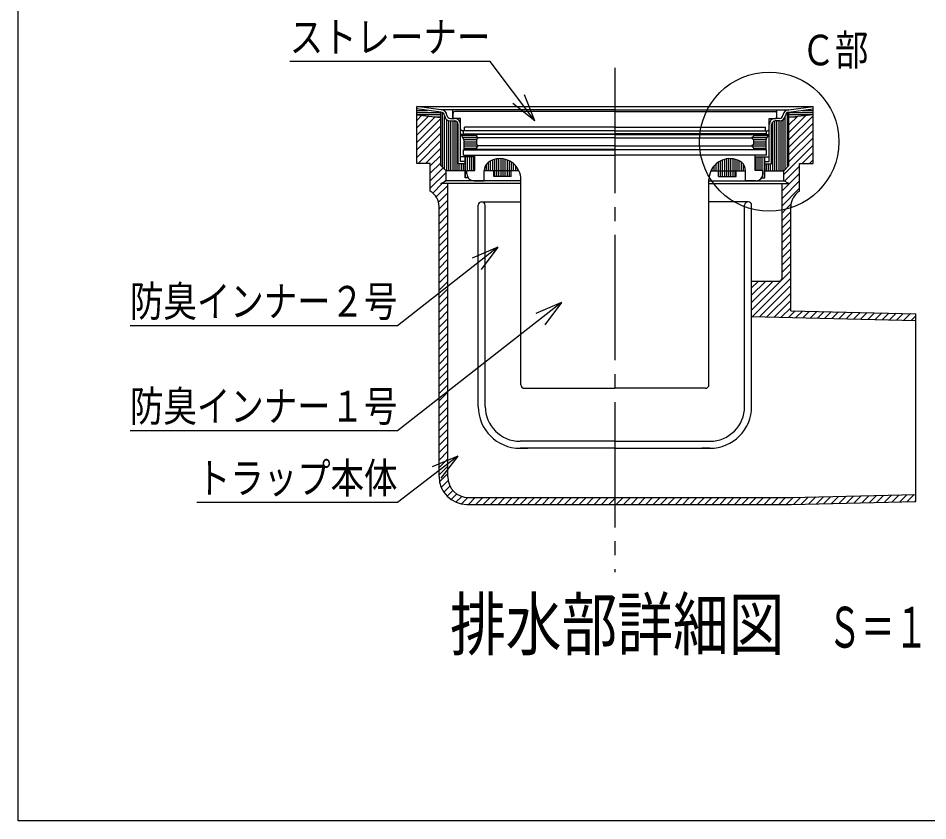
# Model space of a CAD drawing. Units: millimetres, scale not verified, with parts at other scales. Extents: x -1365 to 1365, y -930 to 870.
# Drawn here: x -1365 to -712, y -930 to -354 of the extents above; entities that cross this region are included whole.
import ezdxf
from ezdxf.enums import TextEntityAlignment as Align

# ---------------------------------------------------------------- set-up
doc = ezdxf.new("R2010")
doc.units = ezdxf.units.MM
doc.header["$LTSCALE"] = 10
doc.linetypes.add('CHAIN2', pattern=[12, 9, -1, 1, -1])
for name, color, linetype in [('0-7_枠細線', 5, 'Continuous'), ('0-8_枠中線', 5, 'Continuous'), ('0-E_極細4', 6, 'Continuous'), ('1-1_寸法4', 7, 'Continuous')]:
    doc.layers.add(name, color=color, linetype=linetype)
doc.styles.add('ＭＳ ゴシック', font='')
doc.styles.get('ＭＳ ゴシック').set_extended_font_data('MS Gothic')

msp = doc.modelspace()

# ---------------------------------------------------------------- linework, layer by layer
at = {"layer": '0-8_枠中線'}
msp.add_lwpolyline([(-1365, -930), (-1365, 870), (1365, 870), (1365, -930)], close=True, dxfattribs=at)
at = {"layer": '0-E_極細4', "linetype": 'CHAIN2'}
msp.add_line((-936.66, -389.28), (-936.66, -751.49), dxfattribs=at)
at = {"layer": '0-E_極細4'}
for p, q in [((-1061.6, -419.4), (-1078.91, -416.93)), ((-1078.91, -418.67), (-1078.91, -416.93)), ((-1078.91, -416.93), (-794.41, -416.93)), ((-1078.91, -456.53), (-1078.91, -416.97)), ((-811.71, -419.4), (-794.41, -416.93)), ((-794.41, -418.67), (-794.41, -416.93)), ((-794.41, -456.53), (-794.41, -416.97)), ((-1061.6, -421.17), (-1078.91, -418.7)), ((-1078.91, -419.82), (-1071.09, -419.82)), ((-1078.91, -421.32), (-1061.6, -421.32)), ((-1078.91, -422.82), (-1061.6, -422.82)), ((-1078.91, -422.92), (-1061.6, -424.92)), ((-1078.91, -427.02), (-1075.22, -423.34)), ((-1078.91, -432.33), (-1070.47, -423.89)), ((-1066.81, -424.32), (-1061.6, -424.32)), ((-936.66, -419.4), (-1061.6, -419.4)), ((-1061.6, -459.45), (-1061.6, -421.15)), ((-1060.38, -460.68), (-1060.38, -421.45)), ((-1058.88, -462.18), (-1058.88, -424.19)), ((-1052.91, -425.65), (-1052.91, -419.4)), ((-1052.78, -425.15), (-1052.78, -421.9)), ((-936.66, -420.65), (-1051.53, -420.65)), ((-936.66, -419.4), (-811.71, -419.4)), ((-936.66, -420.65), (-821.78, -420.65)), ((-820.53, -425.15), (-820.53, -421.9)), ((-820.41, -425.65), (-820.41, -419.4)), ((-814.38, -462.12), (-814.38, -423.95)), ((-812.88, -460.62), (-812.88, -421.42)), ((-811.71, -421.17), (-794.41, -418.7)), ((-811.71, -459.45), (-811.71, -421.15)), ((-811.71, -421.32), (-794.41, -421.32)), ((-811.71, -422.82), (-794.41, -422.82)), ((-794.41, -422.92), (-811.71, -424.92)), ((-811.71, -435.6), (-799.63, -423.52)), ((-811.71, -440.9), (-794.41, -423.6)), ((-811.71, -430.29), (-805.63, -424.21)), ((-811.71, -424.32), (-806.51, -424.32)), ((-802.22, -419.82), (-794.41, -419.82)), ((-1078.91, -437.63), (-1065.72, -424.44)), ((-1078.91, -442.93), (-1061.6, -425.63)), ((-1078.91, -448.24), (-1061.6, -430.93)), ((-1057.38, -463.15), (-1057.38, -426.5)), ((-1055.88, -463.15), (-1055.88, -427.25)), ((-1054.76, -425.65), (-1051.78, -425.65)), ((-1054.76, -427.4), (-1051.78, -427.4)), ((-1054.38, -463.15), (-1054.38, -427.4)), ((-1052.88, -463.15), (-1052.88, -427.4)), ((-1047.41, -425.65), (-1052.28, -425.65)), ((-1051.38, -463.15), (-1051.38, -427.43)), ((-1049.88, -463.15), (-1049.88, -428.21)), ((-1049.16, -458.15), (-1049.16, -430.02)), ((-1047.41, -433.15), (-1047.41, -425.65)), ((-1047.41, -456.4), (-1047.41, -430.02)), ((-825.91, -425.65), (-821.03, -425.65)), ((-825.91, -433.15), (-825.91, -425.65)), ((-825.91, -456.4), (-825.91, -430.02)), ((-824.16, -458.15), (-824.16, -430.02)), ((-823.38, -463.15), (-823.38, -428.16)), ((-821.88, -463.15), (-821.88, -427.42)), ((-818.55, -425.65), (-821.53, -425.65)), ((-818.55, -427.4), (-821.53, -427.4)), ((-820.38, -463.15), (-820.38, -427.4)), ((-818.88, -463.15), (-818.88, -427.4)), ((-817.38, -463.15), (-817.38, -427.23)), ((-815.88, -463.15), (-815.88, -426.45)), ((-811.71, -424.99), (-811.62, -424.91)), ((-811.71, -446.2), (-794.41, -428.9)), ((-1078.91, -453.54), (-1061.6, -436.24)), ((-936.66, -437.13), (-1047.03, -437.13)), ((-1045.03, -440.88), (-1047.03, -437.13)), ((-937.16, -434.4), (-1046.16, -434.4)), ((-1045.41, -436.65), (-1045.41, -434.4)), ((-1045.41, -436.65), (-936.66, -436.65)), ((-1044.66, -434.4), (-1044.66, -431.9)), ((-937.16, -431.9), (-1044.66, -431.9)), ((-1036.03, -437.13), (-1036.03, -438.38)), ((-827.91, -436.65), (-936.66, -436.65)), ((-936.66, -437.13), (-826.28, -437.13)), ((-936.16, -431.9), (-828.66, -431.9)), ((-936.16, -434.4), (-827.16, -434.4)), ((-837.28, -437.13), (-837.28, -438.38)), ((-828.66, -434.4), (-828.66, -431.9)), ((-828.28, -440.88), (-826.28, -437.13)), ((-827.91, -436.65), (-827.91, -434.4)), ((-811.71, -451.51), (-794.41, -434.21)), ((-1077.98, -457.92), (-1061.6, -441.54)), ((-1046.67, -437.82), (-1036.03, -437.82)), ((-1045.87, -439.32), (-1035.1, -439.32)), ((-1045.07, -440.82), (-1035.96, -440.82)), ((-1045.03, -440.88), (-1045.03, -447.88)), ((-1045.03, -442.32), (-1036.03, -442.32)), ((-1045.03, -443.82), (-1036.03, -443.82)), ((-1036.03, -440.88), (-1036.03, -444.13)), ((-936.66, -439.63), (-1034.78, -439.63)), ((-936.66, -439.63), (-838.53, -439.63)), ((-838.21, -439.32), (-827.44, -439.32)), ((-837.35, -440.82), (-828.24, -440.82)), ((-837.28, -437.82), (-826.64, -437.82)), ((-837.28, -440.88), (-837.28, -444.13)), ((-837.28, -442.32), (-828.28, -442.32)), ((-837.28, -443.82), (-828.28, -443.82)), ((-828.28, -440.88), (-828.28, -447.88)), ((-811.71, -456.81), (-794.41, -439.51)), ((-1072.68, -457.92), (-1061.6, -446.84)), ((-1045.03, -445.32), (-1034.85, -445.32)), ((-1045.03, -446.82), (-1036.03, -446.82)), ((-936.66, -447.88), (-1045.03, -447.88)), ((-1034.78, -445.38), (-1036.03, -444.13)), ((-1036.03, -446.63), (-1034.78, -445.38)), ((-1036.03, -446.63), (-1036.03, -447.88)), ((-936.66, -445.38), (-1034.78, -445.38)), ((-936.66, -445.38), (-838.53, -445.38)), ((-936.66, -447.88), (-828.28, -447.88)), ((-838.53, -445.38), (-837.28, -444.13)), ((-837.28, -446.63), (-838.53, -445.38)), ((-838.46, -445.32), (-828.28, -445.32)), ((-837.28, -446.63), (-837.28, -447.88)), ((-837.28, -446.82), (-828.28, -446.82)), ((-815.41, -465.81), (-794.41, -444.81)), ((-802.21, -457.92), (-794.41, -450.12)), ((-1078.91, -457.92), (-1078.91, -456.53)), ((-1069.16, -459.7), (-1061.6, -452.15)), ((-1037.28, -453.15), (-1047.41, -453.15)), ((-1044.16, -456.4), (-1047.41, -456.4)), ((-1045.41, -451.9), (-1037.28, -451.9)), ((-1044.16, -468.15), (-1044.16, -453.15)), ((-1043.88, -468.15), (-1043.88, -453.15)), ((-1042.38, -462.9), (-1042.38, -453.15)), ((-1040.88, -462.9), (-1040.88, -453.15)), ((-1039.38, -462.9), (-1039.38, -453.15)), ((-1037.88, -462.9), (-1037.88, -453.15)), ((-1037.28, -451.9), (-936.66, -451.9)), ((-1037.28, -462.9), (-1037.28, -451.9)), ((-1027.38, -463.15), (-1027.38, -456.92)), ((-1025.88, -463.15), (-1025.88, -456.05)), ((-1024.38, -463.15), (-1024.38, -455.4)), ((-1022.88, -463.15), (-1022.88, -454.93)), ((-1021.38, -463.15), (-1021.38, -454.63)), ((-1019.88, -463.15), (-1019.88, -454.48)), ((-1018.38, -463.15), (-1018.38, -454.48)), ((-1016.88, -463.15), (-1016.88, -454.64)), ((-1015.38, -463.15), (-1015.38, -454.94)), ((-1013.88, -463.15), (-1013.88, -455.42)), ((-1012.38, -463.15), (-1012.38, -456.08)), ((-1010.88, -463.15), (-1010.88, -456.95)), ((-836.03, -451.9), (-936.66, -451.9)), ((-862.38, -463.15), (-862.38, -456.92)), ((-860.88, -463.15), (-860.88, -456.05)), ((-859.38, -463.15), (-859.38, -455.4)), ((-857.88, -463.15), (-857.88, -454.93)), ((-856.38, -463.15), (-856.38, -454.63)), ((-854.88, -463.15), (-854.88, -454.48)), ((-853.38, -463.15), (-853.38, -454.48)), ((-851.88, -463.15), (-851.88, -454.64)), ((-850.38, -463.15), (-850.38, -454.94)), ((-848.88, -463.15), (-848.88, -455.42)), ((-847.38, -463.15), (-847.38, -456.08)), ((-845.88, -463.15), (-845.88, -456.95)), ((-836.03, -462.9), (-836.03, -451.9)), ((-827.91, -451.9), (-836.03, -451.9)), ((-836.03, -453.15), (-825.91, -453.15)), ((-835.38, -462.9), (-835.38, -453.15)), ((-833.88, -462.9), (-833.88, -453.15)), ((-832.38, -462.9), (-832.38, -453.15)), ((-830.88, -462.9), (-830.88, -453.15)), ((-829.38, -468.15), (-829.38, -453.15)), ((-829.16, -468.15), (-829.16, -453.15)), ((-829.16, -456.4), (-825.91, -456.4)), ((-796.9, -457.92), (-794.41, -455.42)), ((-794.41, -457.92), (-794.41, -456.53)), ((-1069.16, -457.92), (-1078.91, -457.92)), ((-1069.16, -465), (-1061.6, -457.45)), ((-1069.16, -477.92), (-1069.16, -457.92)), ((-1069.16, -470.31), (-1059.95, -461.1)), ((-1061.6, -459.45), (-1057.91, -463.15)), ((-1057.91, -470.42), (-1057.91, -463.15)), ((-1044.16, -463.15), (-1057.91, -463.15)), ((-1044.16, -458.15), (-1049.16, -458.15)), ((-1048.38, -463.15), (-1048.38, -458.15)), ((-1046.88, -463.15), (-1046.88, -458.15)), ((-1045.38, -463.15), (-1045.38, -458.15)), ((-1042.91, -462.9), (-1037.28, -462.9)), ((-1042.91, -465.4), (-1042.91, -462.9)), ((-1030.41, -470.4), (-1030.41, -463.15)), ((-1005.55, -463.15), (-1030.41, -463.15)), ((-1030.38, -463.15), (-1030.38, -462.26)), ((-1028.88, -463.15), (-1028.88, -458.36)), ((-1023.62, -467.4), (-1023.62, -463.15)), ((-1022.88, -467.4), (-1022.88, -463.15)), ((-1021.38, -467.4), (-1021.38, -463.15)), ((-1019.88, -467.4), (-1019.88, -463.15)), ((-1018.38, -467.4), (-1018.38, -463.15)), ((-1016.88, -467.4), (-1016.88, -463.15)), ((-1015.38, -467.4), (-1015.38, -463.15)), ((-1013.88, -467.4), (-1013.88, -463.15)), ((-1012.38, -467.4), (-1012.38, -463.15)), ((-1011.12, -467.4), (-1011.12, -463.15)), ((-1009.38, -463.15), (-1009.38, -458.09)), ((-1007.88, -463.15), (-1007.88, -459.57)), ((-1006.38, -463.15), (-1006.38, -461.6)), ((-867.76, -463.15), (-842.91, -463.15)), ((-866.88, -463.15), (-866.88, -461.52)), ((-865.38, -463.15), (-865.38, -459.51)), ((-863.88, -463.15), (-863.88, -458.04)), ((-862.19, -467.4), (-862.19, -463.15)), ((-860.88, -467.4), (-860.88, -463.15)), ((-859.38, -467.4), (-859.38, -463.15)), ((-857.88, -467.4), (-857.88, -463.15)), ((-856.38, -467.4), (-856.38, -463.15)), ((-854.88, -467.4), (-854.88, -463.15)), ((-853.38, -467.4), (-853.38, -463.15)), ((-851.88, -467.4), (-851.88, -463.15)), ((-850.38, -467.4), (-850.38, -463.15)), ((-849.69, -467.4), (-849.69, -463.15)), ((-844.38, -463.15), (-844.38, -458.43)), ((-842.91, -470.4), (-842.91, -463.15)), ((-830.41, -462.9), (-836.03, -462.9)), ((-830.41, -465.4), (-830.41, -462.9)), ((-829.16, -458.15), (-824.16, -458.15)), ((-829.16, -463.15), (-815.41, -463.15)), ((-827.88, -463.15), (-827.88, -458.15)), ((-826.38, -463.15), (-826.38, -458.15)), ((-824.88, -463.15), (-824.88, -458.15)), ((-811.71, -459.45), (-815.41, -463.15)), ((-815.41, -470.42), (-815.41, -463.15)), ((-814.95, -470.66), (-804.16, -459.87)), ((-804.16, -477.92), (-804.16, -457.92)), ((-804.16, -457.92), (-794.41, -457.92)), ((-1069.16, -475.61), (-1057.91, -464.36)), ((-1059.55, -471.3), (-1057.91, -469.66)), ((-1042.08, -468.15), (-1044.16, -468.15)), ((-1042.38, -468.15), (-1042.38, -467.63)), ((-1011.12, -467.4), (-1023.62, -467.4)), ((-1004.16, -616.9), (-1004.16, -469.46)), ((-1004.16, -473.16), (-1004.16, -469.46)), ((-869.16, -616.9), (-869.16, -469.46)), ((-869.16, -473.16), (-869.16, -469.46)), ((-862.19, -467.4), (-849.69, -467.4)), ((-831.23, -468.15), (-829.16, -468.15)), ((-830.88, -468.15), (-830.88, -467.52)), ((-816.66, -477.67), (-804.16, -465.17)), ((-1067.39, -479.15), (-1060.66, -472.42)), ((-1064.9, -481.96), (-1056.66, -473.72)), ((-1061.6, -472.42), (-1057.91, -470.42)), ((-1004.16, -472.42), (-1061.6, -472.42)), ((-1004.16, -470.42), (-1057.91, -470.42)), ((-1056.66, -540.11), (-1056.66, -472.42)), ((-1037.91, -470.4), (-1030.41, -470.4)), ((-869.16, -470.42), (-815.41, -470.42)), ((-869.16, -472.42), (-811.71, -472.42)), ((-835.41, -470.4), (-842.91, -470.4)), ((-816.66, -482.97), (-804.16, -470.47)), ((-816.66, -540.11), (-816.66, -472.42)), ((-816.66, -488.28), (-804.16, -475.78)), ((-811.71, -472.42), (-815.41, -470.42)), ((-1063.29, -485.66), (-1056.66, -479.02)), ((-1062.91, -490.57), (-1056.66, -484.32)), ((-1062.91, -682.78), (-1062.91, -488.74)), ((-1062.91, -495.88), (-1056.66, -489.63)), ((-1034.78, -632.42), (-1034.78, -487.92)), ((-1032.28, -485.42), (-1004.16, -485.42)), ((-1029.78, -632.42), (-1029.78, -487.92)), ((-841.03, -485.42), (-869.16, -485.42)), ((-843.53, -632.42), (-843.53, -487.92)), ((-838.53, -632.42), (-838.53, -487.92)), ((-810.41, -563.67), (-810.41, -488.74)), ((-1062.91, -501.18), (-1056.66, -494.93)), ((-816.66, -498.88), (-810.41, -492.63)), ((-1062.91, -506.48), (-1056.66, -500.23)), ((-816.66, -504.18), (-810.41, -497.93)), ((-1062.91, -511.79), (-1056.66, -505.54)), ((-816.66, -509.49), (-810.41, -503.24)), ((-816.66, -514.79), (-810.41, -508.54)), ((-1062.91, -517.09), (-1056.66, -510.84)), ((-816.66, -520.09), (-810.41, -513.84)), ((-1062.91, -522.39), (-1056.66, -516.14)), ((-1062.91, -527.7), (-1056.66, -521.45)), ((-816.66, -525.4), (-810.41, -519.15)), ((-1062.91, -533), (-1056.66, -526.75)), ((-816.66, -530.7), (-810.41, -524.45)), ((-1062.91, -538.3), (-1056.66, -532.05)), ((-838.53, -563.18), (-810.41, -535.06)), ((-816.66, -536), (-810.41, -529.75)), ((-1062.91, -543.61), (-1056.66, -537.36)), ((-1056.66, -682.88), (-1056.66, -540.11)), ((-837.94, -567.89), (-810.41, -540.36)), ((-1062.91, -548.91), (-1056.66, -542.66)), ((-1062.91, -554.21), (-1056.66, -547.96)), ((-818.84, -542.59), (-838.53, -542.59)), ((-838.53, -557.88), (-823.24, -542.59)), ((-838.53, -552.58), (-828.55, -542.59)), ((-838.53, -547.27), (-833.85, -542.59)), ((-832.76, -568.02), (-810.41, -545.66)), ((-1062.91, -559.52), (-1056.66, -553.27)), ((-827.59, -568.15), (-810.41, -550.97)), ((-1062.91, -564.82), (-1056.66, -558.57)), ((-822.41, -568.28), (-810.41, -556.27)), ((-1062.91, -570.12), (-1056.66, -563.87)), ((-1034.78, -632.42), (-1034.78, -564.92)), ((-838.53, -632.42), (-838.53, -564.92)), ((-838.53, -567.88), (-720.69, -570.78)), ((-817.23, -568.4), (-810.41, -561.57)), ((-812.06, -568.53), (-807.28, -563.75)), ((-810.41, -563.67), (-720.69, -565.88)), ((-806.88, -568.66), (-802.1, -563.88)), ((-801.71, -568.79), (-796.93, -564)), ((-796.53, -568.91), (-791.75, -564.13)), ((-791.36, -569.04), (-786.57, -564.26)), ((-786.18, -569.17), (-781.4, -564.39)), ((-781, -569.3), (-776.22, -564.51)), ((-775.83, -569.42), (-771.05, -564.64)), ((-770.65, -569.55), (-765.87, -564.77)), ((-765.48, -569.68), (-760.7, -564.9)), ((-760.3, -569.81), (-755.52, -565.03)), ((-755.13, -569.93), (-750.34, -565.15)), ((-749.95, -570.06), (-745.17, -565.28)), ((-744.78, -570.19), (-739.99, -565.41)), ((-739.6, -570.32), (-734.82, -565.54)), ((-734.42, -570.44), (-729.64, -565.66)), ((-729.25, -570.57), (-724.47, -565.79)), ((-724.07, -570.7), (-720.69, -567.32)), ((-1062.91, -575.43), (-1056.66, -569.18)), ((-1062.91, -580.73), (-1056.66, -574.48)), ((-1062.91, -586.03), (-1056.66, -579.78)), ((-1062.91, -591.34), (-1056.66, -585.09)), ((-1062.91, -596.64), (-1056.66, -590.39)), ((-1062.91, -601.94), (-1056.66, -595.69)), ((-1062.91, -607.25), (-1056.66, -601)), ((-1062.91, -612.55), (-1056.66, -606.3)), ((-1062.91, -617.85), (-1056.66, -611.6)), ((-1062.91, -623.16), (-1056.66, -616.91)), ((-1001.66, -619.4), (-936.66, -619.4)), ((-871.66, -619.4), (-936.66, -619.4)), ((-1062.91, -628.46), (-1056.66, -622.21)), ((-1062.91, -633.76), (-1056.66, -627.51)), ((-1062.91, -639.07), (-1056.66, -632.82)), ((-1062.91, -644.37), (-1056.66, -638.12)), ((-1062.91, -649.67), (-1056.66, -643.42)), ((-1062.91, -654.98), (-1056.66, -648.73)), ((-1062.91, -660.28), (-1056.66, -654.03)), ((-1062.91, -665.58), (-1056.66, -659.33)), ((-936.66, -657.42), (-1004.78, -657.42)), ((-936.66, -657.42), (-868.53, -657.42)), ((-1062.91, -670.89), (-1056.66, -664.64)), ((-1004.78, -662.42), (-999.16, -662.42)), ((-868.53, -662.42), (-874.16, -662.42)), ((-1062.91, -676.19), (-1056.66, -669.94)), ((-1062.91, -681.49), (-1056.66, -675.24)), ((-1062.57, -686.46), (-1056.66, -680.55)), ((-1061.34, -690.53), (-1056.41, -685.6)), ((-1059.48, -693.98), (-1055.08, -689.58)), ((-1057.09, -696.89), (-1052.95, -692.75)), ((-1054.19, -699.29), (-1050.15, -695.25)), ((-1050.77, -701.17), (-1046.63, -697.04)), ((-1046.71, -702.42), (-1042.17, -697.88)), ((-1041.77, -702.78), (-1036.87, -697.88)), ((-1041.66, -697.88), (-810.08, -697.88)), ((-1036.47, -702.78), (-1031.57, -697.88)), ((-1031.16, -702.78), (-1026.27, -697.88)), ((-1025.86, -702.78), (-1020.96, -697.88)), ((-1020.56, -702.78), (-1015.66, -697.88)), ((-1015.25, -702.78), (-1010.36, -697.88)), ((-1009.95, -702.78), (-1005.05, -697.88)), ((-1004.65, -702.78), (-999.75, -697.88)), ((-999.34, -702.78), (-994.45, -697.88)), ((-994.04, -702.78), (-989.14, -697.88)), ((-988.74, -702.78), (-983.84, -697.88)), ((-983.43, -702.78), (-978.54, -697.88)), ((-978.13, -702.78), (-973.23, -697.88)), ((-972.83, -702.78), (-967.93, -697.88)), ((-967.52, -702.78), (-962.63, -697.88)), ((-962.22, -702.78), (-957.32, -697.88)), ((-956.92, -702.78), (-952.02, -697.88)), ((-951.61, -702.78), (-946.72, -697.88)), ((-946.31, -702.78), (-941.41, -697.88)), ((-941.01, -702.78), (-936.66, -698.43)), ((-936.66, -698.43), (-936.11, -697.88)), ((-935.7, -702.78), (-930.81, -697.88)), ((-930.4, -702.78), (-925.5, -697.88)), ((-925.1, -702.78), (-920.2, -697.88)), ((-919.79, -702.78), (-914.9, -697.88)), ((-914.49, -702.78), (-909.59, -697.88)), ((-909.19, -702.78), (-904.29, -697.88)), ((-903.88, -702.78), (-898.99, -697.88)), ((-898.58, -702.78), (-893.68, -697.88)), ((-893.28, -702.78), (-888.38, -697.88)), ((-887.97, -702.78), (-883.08, -697.88)), ((-882.67, -702.78), (-877.77, -697.88)), ((-877.37, -702.78), (-872.47, -697.88)), ((-872.06, -702.78), (-867.17, -697.88)), ((-866.76, -702.78), (-861.86, -697.88)), ((-861.46, -702.78), (-856.56, -697.88)), ((-856.15, -702.78), (-851.26, -697.88)), ((-850.85, -702.78), (-845.95, -697.88)), ((-845.55, -702.78), (-840.65, -697.88)), ((-840.24, -702.78), (-835.35, -697.88)), ((-834.94, -702.78), (-830.04, -697.88)), ((-829.64, -702.78), (-824.74, -697.88)), ((-824.33, -702.78), (-819.44, -697.88)), ((-819.03, -702.78), (-814.13, -697.88)), ((-813.73, -702.78), (-808.8, -697.85)), ((-810.2, -697.89), (-720.69, -695.68)), ((-808.38, -702.74), (-803.36, -697.72)), ((-802.95, -702.61), (-797.92, -697.58)), ((-797.51, -702.47), (-792.48, -697.45)), ((-792.07, -702.34), (-787.05, -697.31)), ((-786.63, -702.2), (-781.61, -697.18)), ((-781.2, -702.07), (-776.17, -697.05)), ((-775.76, -701.94), (-770.74, -696.91)), ((-770.32, -701.8), (-765.3, -696.78)), ((-764.88, -701.67), (-759.86, -696.64)), ((-759.45, -701.53), (-754.42, -696.51)), ((-754.01, -701.4), (-748.99, -696.38)), ((-748.57, -701.27), (-743.55, -696.24)), ((-743.13, -701.13), (-738.11, -696.11)), ((-737.7, -701), (-732.67, -695.97)), ((-732.26, -700.86), (-727.24, -695.84)), ((-726.82, -700.73), (-721.8, -695.71)), ((-1042.91, -702.78), (-810.08, -702.78)), ((-721.38, -700.59), (-720.69, -699.9))]:
    msp.add_line(p, q, dxfattribs=at)
for points in [[(-1036.03, -440.88), (-1034.78, -439.63), (-1036.03, -438.38)], [(-837.28, -440.88), (-838.53, -439.63), (-837.28, -438.38)], [(-1045.41, -451.9), (-1045.41, -448.15), (-936.66, -448.15)], [(-827.91, -451.9), (-827.91, -448.15), (-936.66, -448.15)], [(-816.66, -493.58), (-813.91, -490.84), (-810.32, -487.24)], [(-810.08, -702.78), (-720.69, -700.58), (-720.69, -565.88)], [(-936.66, -662.42), (-938.98, -662.42), (-1004.78, -662.42)], [(-936.66, -662.42), (-934.33, -662.42), (-868.53, -662.42)]]:
    msp.add_lwpolyline(points, dxfattribs=at)
for centre, radius, start, end in [((-1061.6, -423.77), 4.38, 4.15099, 90), ((-1061.6, -423.77), 2.62, 4.15099, 90), ((-1054.76, -423.15), 4.25, 183.35089, 270), ((-1054.76, -423.15), 2.5, 183.35089, 270), ((-1051.53, -421.9), 1.25, 155.94545, 180), ((-1051.53, -421.9), 1.25, 90, 155.94545), ((-821.78, -421.9), 1.25, 24.05455, 90), ((-821.78, -421.9), 1.25, 0, 24.05455), ((-818.55, -423.15), 2.5, 270, 356.64911), ((-818.55, -423.15), 4.25, 270, 356.64911), ((-811.71, -423.77), 4.38, 90, 175.84901), ((-811.71, -423.77), 2.62, 90, 175.84901), ((-1052.28, -425.15), 0.5, 180, 270), ((-1051.78, -430.02), 4.38, 0, 90), ((-1051.78, -430.02), 2.62, 0, 90), ((-821.53, -430.02), 4.38, 90, 180), ((-821.53, -430.02), 2.62, 90, 180), ((-821.03, -425.15), 0.5, 270, 360), ((-1046.16, -433.15), 1.25, 180, 270), ((-827.16, -433.15), 1.25, 270, 360), ((-1019.16, -469.46), 15, 24.88695, 124.83371), ((-854.16, -469.46), 15, 55.16629, 155.11305), ((-1022.91, -462.9), 7.5, 129.9705, 181.9251), ((-1019.16, -469.46), 15, 0, 24.88695), ((-854.16, -469.46), 15, 155.11305, 180), ((-850.41, -462.9), 7.5, 358.0749, 50.0295), ((-1037.91, -465.4), 5, 180, 270), ((-835.41, -465.4), 5, 270, 360), ((-1075.41, -488.74), 12.5, 0, 60), ((-797.91, -488.74), 12.5, 120, 180), ((-1032.28, -487.92), 2.5, 90, 180), ((-1032.28, -487.92), 2.5, 0, 90), ((-841.03, -487.92), 2.5, 90, 180), ((-841.03, -487.92), 2.5, 0, 90), ((-819.16, -540.11), 2.5, 277.18076, 360), ((-1001.66, -616.9), 2.5, 180, 270.00046), ((-871.66, -616.9), 2.5, 269.99954, 360), ((-1004.78, -632.42), 30, 180, 270), ((-1004.78, -632.42), 25, 180, 270), ((-868.53, -632.42), 30, 270, 360), ((-868.53, -632.42), 25, 270, 360), ((-1042.91, -682.78), 20, 180, 270), ((-1041.66, -682.88), 15, 180, 270)]:
    msp.add_arc(centre, radius, start, end, dxfattribs=at)
at = {"layer": '1-1_寸法4'}
for p, q in [((-994.17, -427.32), (-1001.62, -408.75)), ((-994.17, -427.32), (-1009.9, -414.96)), ((-1020.69, -518.08), (-1039.09, -525.91)), ((-1020.69, -518.08), (-1032.71, -534.06)), ((-975, -557.78), (-993.4, -565.6)), ((-975, -557.78), (-987.03, -573.75)), ((-1049.48, -668.1), (-1067.93, -675.8)), ((-1049.48, -668.1), (-1061.61, -684))]:
    msp.add_line(p, q, dxfattribs=at)
for points in [[(-994.17, -427.32), (-1026.1, -384.71), (-1170.1, -384.71)], [(-1020.69, -518.08), (-1092.72, -574.47), (-1284.72, -574.47)], [(-975, -557.78), (-1092.72, -649.83), (-1284.72, -649.83)], [(-1049.48, -668.1), (-1092.72, -701.46), (-1236.72, -701.46)]]:
    msp.add_lwpolyline(points, dxfattribs=at)
msp.add_circle((-825.91, -442.29), 50, dxfattribs=at)

# ---------------------------------------------------------------- texts
at = {"layer": '0-7_枠細線', "style": 'ＭＳ ゴシック'}
for s, height, width, p in [('排水部詳細図', 36.66, 0.8, (-1055.01, -818.17)), ('Ｓ＝１：４', 29.33, 0.6, (-783.85, -814.42))]:
    msp.add_text(s, height=height, dxfattribs=dict(at, width=width)).set_placement(p, align=Align.BOTTOM_LEFT)
at = {"layer": '1-1_寸法4', "style": 'ＭＳ ゴシック', "width": 0.8}
for s, p in [('ストレーナー', (-1170.1, -384.71)), ('Ｃ部', (-802.7, -394.07)), ('防臭インナー２号', (-1284.72, -574.47)), ('防臭インナー１号', (-1284.72, -649.83)), ('トラップ本体', (-1236.72, -701.46))]:
    msp.add_text(s, height=21.99, dxfattribs=at).set_placement(p, align=Align.BOTTOM_LEFT)

doc.saveas('drawing.dxf')
